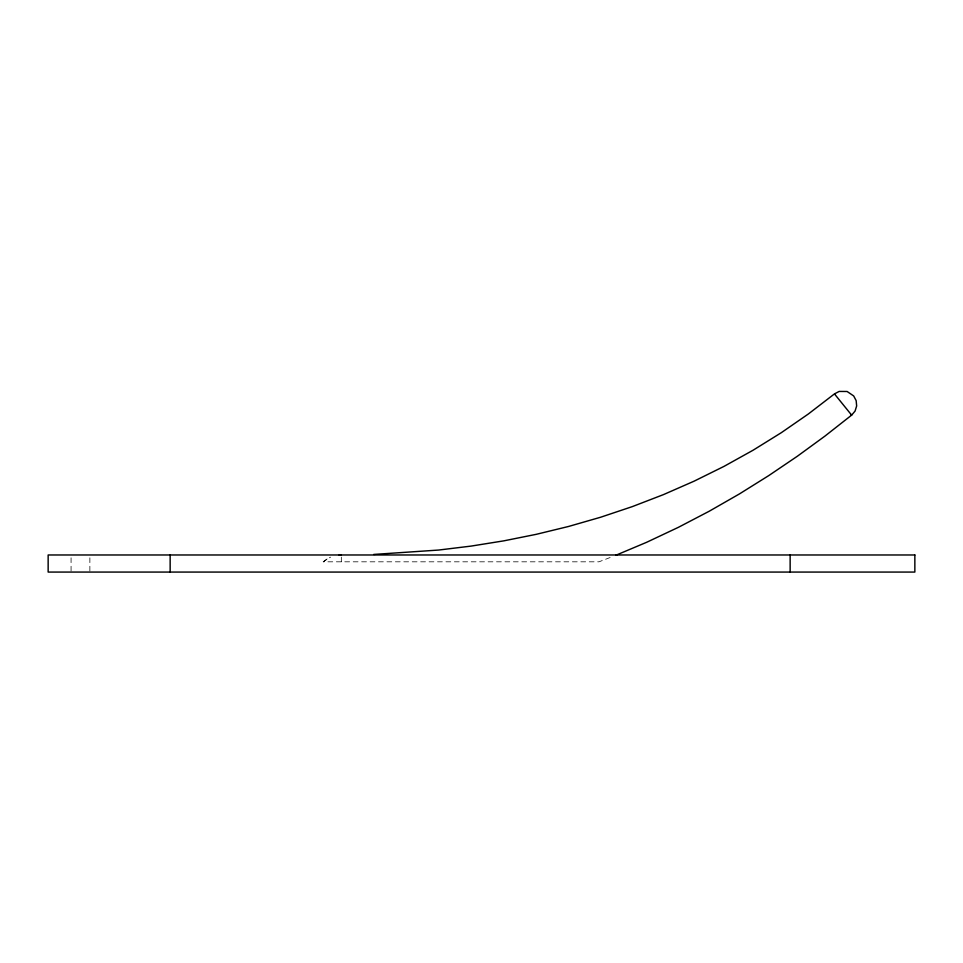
<?xml version="1.0" encoding="UTF-8"?>
<svg xmlns="http://www.w3.org/2000/svg" width="963" height="963" viewBox="0 0 963 963"><rect width="100%" height="100%" fill="white"/><g stroke="black" fill="none" stroke-linecap="round" stroke-linejoin="round"><path stroke-width="0.72" stroke-dasharray="4.82 3.61" d="M610.133 557.517L598.962 561.814L323.231 561.814L329.828 557.505M341.323 557.108L341.323 561.814M89.872 557.83L89.872 572.07M71.069 557.83L71.069 572.07M323.231 561.814A27.349 27.349 0 0 1 330.634 557.156"/><path stroke-width="1.44" d="M615.67 555.338L646.679 542.277L678.385 527.327L709.286 511.197L739.5 493.887L768.763 475.59L797.316 456.269L824.846 436.179L851.629 415.137L855.072 411.069L856.649 405.965L856.167 400.656L853.675 395.937L847.103 391.484L839.158 391.435L834.44 393.915L808.354 413.982L781.294 432.7L753.054 450.239L724.032 466.369L694.07 481.187L663.507 494.597L632.294 506.622L600.623 517.239L568.579 526.46L536.235 534.333L503.769 540.857L471.124 546.093L438.598 550.054L373.656 554.447M834.789 394.312L851.665 415.173L851.123 414.535M790.142 554.977L790.142 572.07M341.323 555.085L341.323 554.977A27.349 27.349 0 0 0 339.132 555.061M170.15 554.977L170.15 572.07M914.85 554.977L48.15 554.977L48.15 572.07L914.85 572.07L914.85 554.977"/></g></svg>
